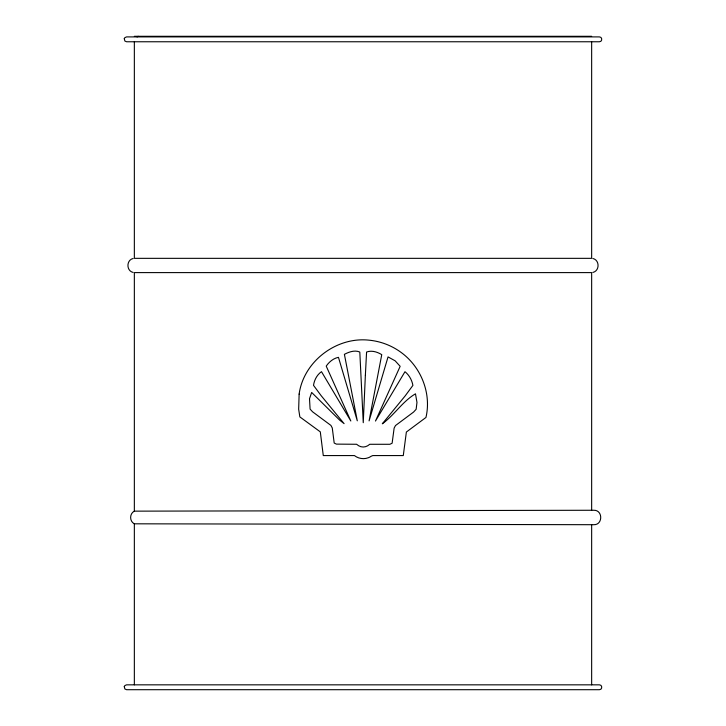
<?xml version="1.0" encoding="UTF-8"?>
<svg xmlns="http://www.w3.org/2000/svg" width="726" height="726" viewBox="0 0 726 726"><rect width="100%" height="100%" fill="white"/><g stroke="black" fill="none" stroke-linecap="round" stroke-linejoin="round"><path stroke-width="1.09" d="M134.165 511.231C129.455 513.754 129.455 521.204 134.165 523.736M137.032 36.899L138.239 36.3M133.139 258.492C126.206 260.026 126.206 270.916 133.139 272.441M592.861 272.441C599.794 270.916 599.794 260.026 592.861 258.492M134.346 36.3L591.654 36.3M591.654 41.763L591.654 258.338L134.346 258.338L134.346 41.763M591.654 510.26L591.654 272.604L134.346 272.604L134.346 511.149L593.75 510.26C603.034 509.906 603.034 525.052 593.75 524.707L134.346 523.809L134.346 684.836M591.654 524.707L591.654 684.836M365.369 375.269L363.254 422.704L359.806 352.037C354.742 349.841 349.015 351.919 344.396 354.333L357.292 420.817L338.461 357.337C333.37 358.299 329.096 361.929 326.219 366.113L350.821 420.989L321.491 371.676C316.99 374.752 314.304 380.025 313.505 385.343L321.182 395.706L344.097 423.639L339.605 420.073L311.663 392.457L309.512 398.719L310.093 409.11L312.625 411.842L330.911 425.409L332.272 427.959L334.196 443.051L336.419 444.121L356.602 444.267C360.74 447.96 365.65 447.888 369.779 444.285L389.889 444.285L392.122 443.223L394.136 428.095L395.498 425.545L413.593 412.05L416.143 409.282L416.969 402.44L415.481 393.819C402.567 401.36 394.39 415.027 382.303 423.803L405.217 395.842L412.903 385.406C411.969 380.125 409.192 375.07 404.972 371.712L375.469 421.044L400.162 366.321L395.135 360.813L388.047 356.911L369.089 420.889L381.749 354.66C377.366 351.901 371.594 350.132 366.576 352.037L365.369 375.269M299.13 394.1L298.667 409.228L299.847 416.905L320.302 431.861L323.279 455.574L354.424 455.574C358.281 458.605 363.681 459.513 368.282 457.752A12.769 12.66 -90 0 0 371.086 456.291L372.783 455.574L403.284 455.574L406.369 432.034L425.953 417.459C431.462 394.091 421.67 368.472 402.885 353.771A65.721 65.158 -90 0 0 368.626 340.131C336.147 336.764 303.559 361.593 299.13 394.1M124.264 38.705L124.89 41.055L126.605 41.763L599.395 41.763C602.516 41.881 602.516 36.781 599.395 36.899L126.605 36.899L124.89 37.616L124.264 38.705M124.264 686.642L124.89 688.992L126.605 689.7L599.395 689.7C602.516 689.818 602.516 684.718 599.395 684.836L126.605 684.836L124.89 685.544L124.264 686.642"/></g></svg>
